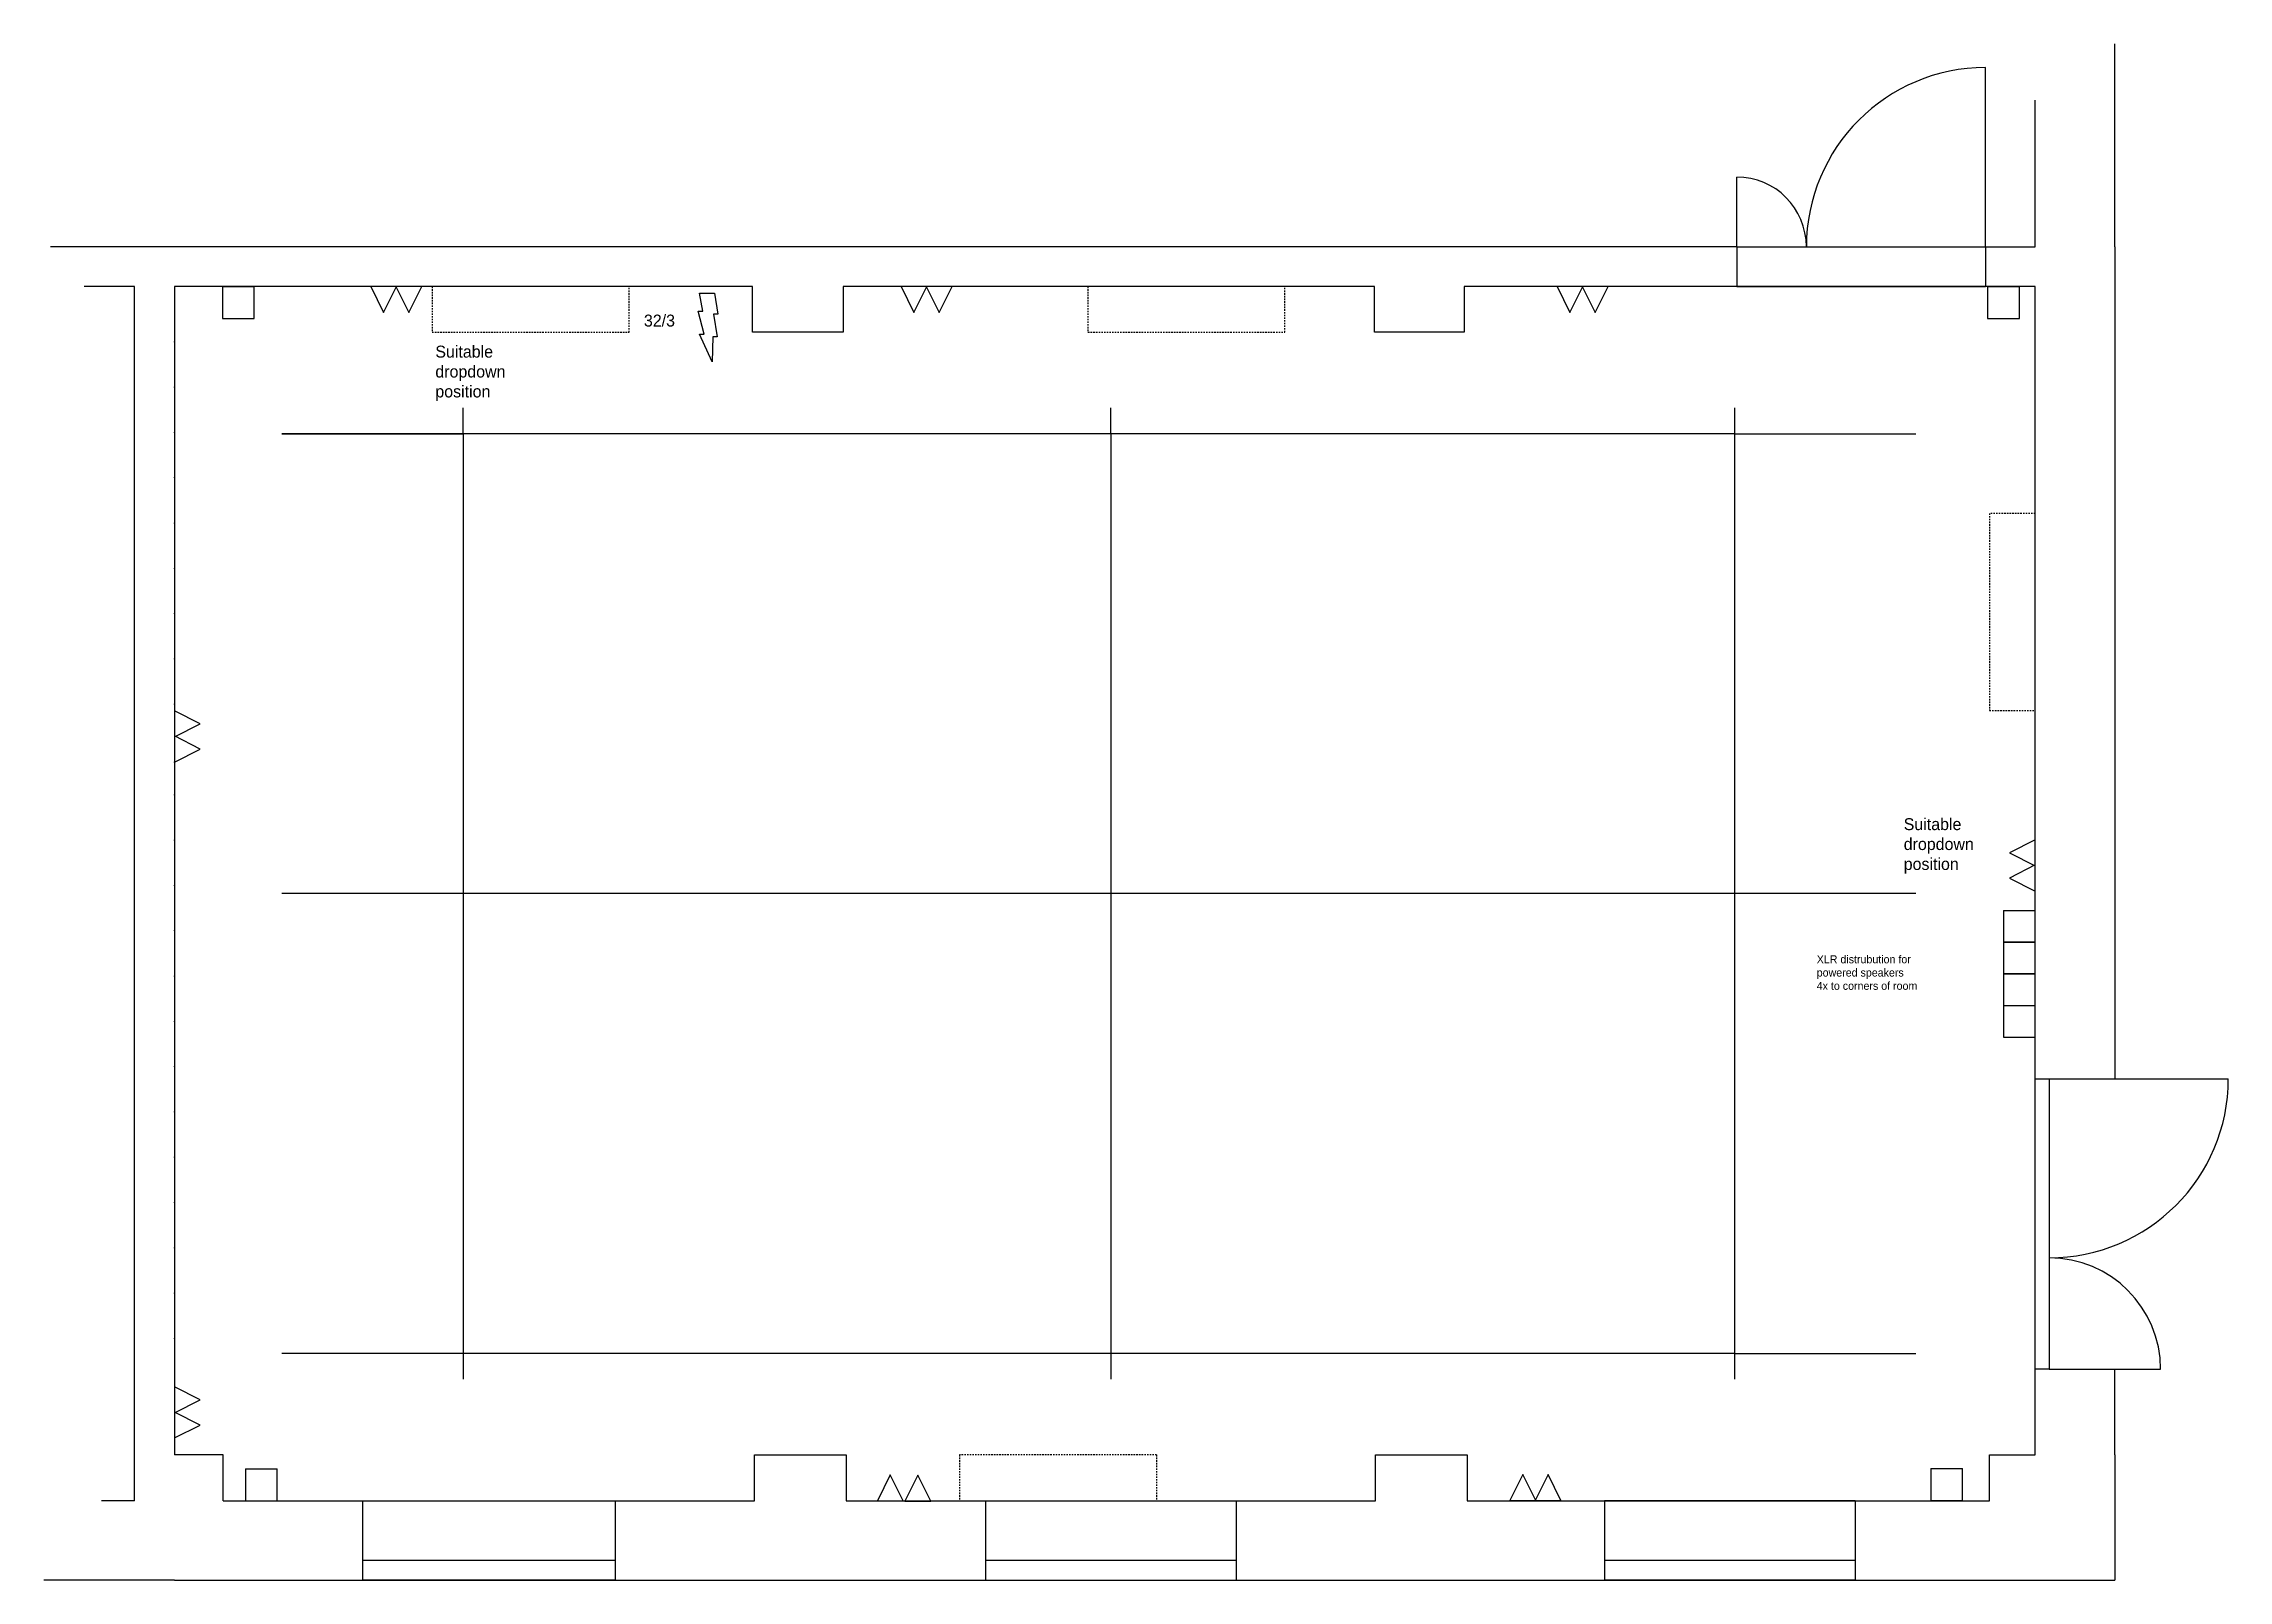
# Model space of a CAD drawing. Header units: millimetres. Extents: x -66 to 1032, y -40 to 732.
import ezdxf

# ---------------------------------------------------------------- set-up
doc = ezdxf.new("R2010")
doc.units = ezdxf.units.MM
doc.linetypes.add('JIS_02_0.7', pattern=[1.35, 0.75, -0.6])
for name, color, linetype in [('Doors', 16, 'Continuous'), ('Notes', 10, 'Continuous'), ('Radiators', 19, 'JIS_02_0.7'), ('Sockets', 40, 'Continuous'), ('Windows', 150, 'Continuous'), ('XLR', 220, 'Continuous')]:
    doc.layers.add(name, color=color, linetype=linetype)
doc.layers.add('Rig', color=30, linetype='Continuous', lineweight=30)

msp = doc.modelspace()

# ---------------------------------------------------------------- linework, layer by layer
for p, q in [((975, 630), (975, 732)), ((935, 630), (935, 703.7)), ((-20, 630), (-62.3, 630)), ((785, 630), (-20, 630)), ((910, 630), (935, 630)), ((975, 630), (975, 212)), ((-20, 610), (-45.4, 610)), ((-20, 0), (-20, 610)), ((129.5, 610), (0, 610)), ((0, 610), (0, 605)), ((0, 605), (0, 68)), ((228.5, 610), (129.5, 610)), ((290.5, 610), (228.5, 610)), ((290.5, 587), (290.5, 610)), ((459, 610), (336, 610)), ((336, 610), (336, 587)), ((558, 610), (459, 610)), ((603, 610), (558, 610)), ((603, 587), (603, 610)), ((785, 610), (648, 610)), ((648, 610), (648, 587)), ((910, 610), (785, 610)), ((935, 610), (910, 610)), ((935, 496), (935, 610)), ((336, 587), (290.5, 587)), ((648, 587), (603, 587)), ((935, 128.1), (935, 498.1)), ((935, 397), (935, 496)), ((935, 66), (935, 212)), ((0, 68), (0, 23)), ((935, 23), (935, 66)), ((975, 23), (975, 66)), ((24.5, 23), (0, 23)), ((24.5, 0), (24.5, 23)), ((291.5, 0), (291.5, 23)), ((291.5, 23), (337.5, 23)), ((337.5, 23), (337.5, 0)), ((603.5, 0), (603.5, 23)), ((603.5, 23), (649.5, 23)), ((649.5, 23), (649.5, 0)), ((912, 0), (912, 23)), ((912, 23), (935, 23)), ((975, 23), (975, -40)), ((-20, 0), (-36.6, 0)), ((24.5, 0), (94.5, 0)), ((94.5, 0), (221.5, 0)), ((221.5, 0), (291.5, 0)), ((337.5, 0), (407.5, 0)), ((407.5, 0), (533.5, 0)), ((533.5, 0), (603.5, 0)), ((649.5, 0), (718.5, 0)), ((718.5, 0), (844.5, 0)), ((844.5, 0), (912, 0)), ((-20, -40), (-65.7, -40)), ((0, -40), (-20, -40)), ((0, -40), (975, -40))]:
    msp.add_line(p, q)
at = {"layer": 'Doors'}
for p, q in [((910, 630), (910, 720)), ((785, 630), (785, 665)), ((785, 630), (785, 610)), ((785, 630), (910, 630)), ((910, 630), (910, 610)), ((785, 610), (820, 610)), ((820, 610), (910, 610)), ((935, 122), (935, 212)), ((935, 212), (942, 212)), ((942, 212), (1032, 212)), ((942, 212), (942, 66)), ((935, 66), (935, 122)), ((942, 66), (935, 66)), ((942, 66), (998, 66))]:
    msp.add_line(p, q, dxfattribs=at)
for centre, radius, start, end in [((910, 630), 90, 90, 180), ((785, 630), 35, 0, 90), ((942, 212), 90, 270, 0), ((942, 66), 56, 0, 90)]:
    msp.add_arc(centre, radius, start, end, dxfattribs=at)
at = {"layer": 'Radiators'}
for p, q in [((129.5, 610), (129.5, 587)), ((228.5, 587), (228.5, 610)), ((459, 610), (459, 587)), ((558, 587), (558, 610)), ((129.5, 587), (228.5, 587)), ((459, 587), (558, 587)), ((935, 496), (912, 496)), ((912, 496), (912, 397)), ((912, 397), (935, 397)), ((493.5, 23), (394.5, 23)), ((394.5, 23), (394.5, 0)), ((493.5, 23), (493.5, 0))]:
    msp.add_line(p, q, dxfattribs=at)
at = {"layer": 'Rig'}
for p, q in [((145, 536), (145, 549)), ((470.5, 536), (470.5, 549)), ((784, 61), (784, 549)), ((784, 536), (54, 536)), ((54, 536), (145, 536)), ((145, 536), (145, 74)), ((470.5, 536), (470.5, 74)), ((784, 536), (875, 536)), ((875, 305), (54, 305)), ((784, 74), (54, 74)), ((145, 74), (145, 61)), ((470.5, 74), (470.5, 61)), ((784, 74), (875, 74))]:
    msp.add_line(p, q, dxfattribs=at)
for p in [(0, 582.2), (0, 559.5), (0, 536.7), (0, 514), (0, 491.2), (0, 468.4), (0, 445.7), (0, 422.9), (0, 400.2), (0, 371), (0, 354.6), (0, 331.9), (0, 309.1), (0, 286.4), (0, 263.6), (0, 240.8), (0, 218.1), (0, 195.3), (0, 172.6), (0, 149.8), (0, 127), (0, 104.3), (0, 81.5)]:
    msp.add_point(p, dxfattribs=at)
at = {"layer": 'Sockets'}
for p, q in [((111.6, 610), (98.6, 610)), ((98.6, 610), (105.1, 597)), ((105.1, 597), (111.6, 610)), ((124.3, 610), (111.3, 610)), ((111.3, 610), (117.8, 597)), ((117.8, 597), (124.3, 610)), ((378.1, 610), (365.1, 610)), ((365.1, 610), (371.6, 597)), ((371.6, 597), (378.1, 610)), ((390.8, 610.1), (377.8, 610.1)), ((377.8, 610.1), (384.3, 597)), ((384.3, 597), (390.8, 610.1)), ((707.7, 610), (694.7, 610)), ((694.7, 610), (701.2, 597)), ((701.2, 597), (707.7, 610)), ((720.4, 610), (707.4, 610)), ((707.4, 610), (713.9, 597)), ((713.9, 597), (720.4, 610)), ((13, 390.3), (0, 396.9)), ((0, 396.9), (0, 383.8)), ((0, 383.8), (13, 390.3)), ((13, 377.6), (0, 384.2)), ((0, 384.2), (0, 371.1)), ((0, 371.1), (13, 377.6)), ((935, 332.1), (922, 325.5)), ((935, 319), (935, 332.1)), ((922, 325.5), (935, 319)), ((935, 319.4), (922, 312.8)), ((935, 306.3), (935, 319.4)), ((922, 312.8), (935, 306.3)), ((13, 50.7), (0, 57.2)), ((0, 57.2), (0, 44.2)), ((0, 44.2), (13, 50.7)), ((13, 38), (0, 44.5)), ((0, 44.5), (0, 31.5)), ((0, 31.5), (13, 38)), ((359.7, 13), (353.2, 0)), ((366.2, 0), (359.7, 13)), ((373.5, 12.8), (367, -0.2)), ((380, -0.2), (373.5, 12.8)), ((677.5, 13.1), (671, 0.1)), ((684, 0.1), (677.5, 13.1)), ((690.2, 13.1), (683.7, 0.1)), ((696.7, 0.1), (690.2, 13.1)), ((353.2, 0), (366.2, 0)), ((671, 0.1), (684, 0.1)), ((683.7, 0.1), (696.7, 0.1)), ((367, -0.2), (380, -0.2))]:
    msp.add_line(p, q, dxfattribs=at)
msp.add_lwpolyline([(263.9, 606.7), (271.4, 606.7), (273.1, 596.1), (270.8, 596.1), (272.7, 584.7), (270.5, 584.7), (270.2, 572.1), (263.8, 586.1), (266.2, 586.1), (263.2, 597.7), (265.5, 597.7), (263.9, 606.7)], dxfattribs=at)
at = {"layer": 'Windows'}
for p, q in [((94.5, 0), (94.5, -30)), ((94.5, 0), (221.5, 0)), ((221.5, 0), (221.5, -30)), ((844.5, 0), (718.5, 0)), ((718.5, 0), (718.5, -30)), ((407.5, 0), (407.5, -30)), ((407.5, 0), (533.5, 0)), ((533.5, 0), (533.5, -30)), ((844.5, 0), (844.5, -30)), ((221.5, -30), (94.5, -30)), ((94.5, -30), (94.5, -40)), ((221.5, -30), (221.5, -40)), ((533.5, -30), (407.5, -30)), ((407.5, -30), (407.5, -40)), ((533.5, -30), (533.5, -40)), ((844.5, -30), (718.5, -30)), ((718.5, -30), (718.5, -40)), ((844.5, -30), (844.5, -40)), ((221.5, -40), (94.5, -40)), ((407.5, -40), (533.5, -40)), ((844.5, -40), (718.5, -40))]:
    msp.add_line(p, q, dxfattribs=at)
at = {"layer": 'XLR'}
for p, q in [((24.1, 610), (24.1, 594)), ((24.1, 610), (40.1, 610)), ((40.1, 594), (40.1, 610)), ((911, 610), (911, 594)), ((911, 610), (927, 610)), ((927, 594), (927, 610)), ((24.1, 594), (40.1, 594)), ((911, 594), (927, 594)), ((919, 296.6), (919, 280.6)), ((919, 296.6), (935, 296.6)), ((935, 280.6), (935, 296.6)), ((919, 280.7), (919, 264.7)), ((919, 280.7), (935, 280.7)), ((919, 280.6), (935, 280.6)), ((935, 264.7), (935, 280.7)), ((919, 264.8), (919, 248.8)), ((919, 264.8), (935, 264.8)), ((919, 264.7), (935, 264.7)), ((935, 248.8), (935, 264.8)), ((919, 248.8), (935, 248.8)), ((919, 248.8), (919, 232.8)), ((919, 248.8), (935, 248.8)), ((935, 232.8), (935, 248.8)), ((919, 232.8), (935, 232.8)), ((35.7, 16), (35.7, 0)), ((35.7, 16), (51.7, 16)), ((51.7, 0), (51.7, 16)), ((882.5, 16.1), (882.5, 0.1)), ((882.5, 16.1), (898.5, 16.1)), ((898.5, 0.1), (898.5, 16.1)), ((882.5, 0.1), (898.5, 0.1)), ((35.7, 0), (51.7, 0))]:
    msp.add_line(p, q, dxfattribs=at)

# ---------------------------------------------------------------- texts
at = {"layer": 'Notes', "char_height": 6, "width": 126.256, "attachment_point": 1}
for insert in [(131.1, 580.3), (868.9, 342.9)]:
    msp.add_mtext('Suitable\\Pdropdown\\Pposition', dxfattribs=dict(at, insert=insert))
at = {"layer": 'Sockets', "insert": (235.9, 595.9), "char_height": 6, "width": 20.581, "attachment_point": 1}
msp.add_mtext('32/3', dxfattribs=at)
at = {"layer": 'XLR', "insert": (825.2, 274), "char_height": 4, "width": 128.231, "attachment_point": 1}
msp.add_mtext('XLR distrubution for\\Ppowered speakers\\P4x to corners of room', dxfattribs=at)

doc.saveas('drawing.dxf')
